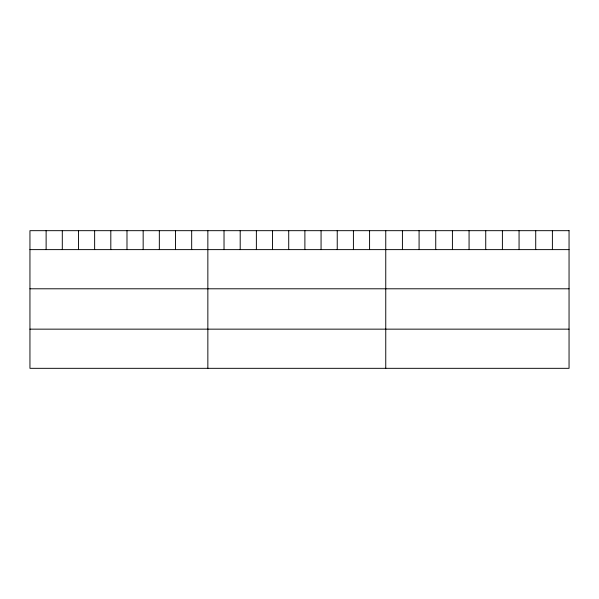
<?xml version="1.0" encoding="UTF-8"?>
<svg xmlns="http://www.w3.org/2000/svg" width="599" height="599" viewBox="0 0 599 599"><rect width="100%" height="100%" fill="white"/><g stroke="black" fill="none" stroke-linecap="round" stroke-linejoin="round"><path stroke-width="0.9" d="M29.95 249.618L569.05 249.618M29.95 288.793L569.05 288.793M29.95 329.151L569.05 329.151M552.39 230.675L552.39 249.618M535.723 230.675L535.723 249.618M519.063 230.675L519.063 249.618M502.396 230.675L502.396 249.618M485.737 230.675L485.737 249.618M469.069 230.675L469.069 249.618M452.41 230.675L452.41 249.618M435.743 230.675L435.743 249.618M419.083 230.675L419.083 249.618M402.416 230.675L402.416 249.618M385.756 230.675L385.756 368.325M369.583 230.675L369.583 249.618M353.41 230.675L353.41 249.618M337.237 230.675L337.237 249.618M321.064 230.675L321.064 249.618M304.891 230.675L304.891 249.618M288.718 230.675L288.718 249.618M272.545 230.675L272.545 249.618M256.372 230.675L256.372 249.618M240.199 230.675L240.199 249.618M224.026 230.675L224.026 249.618M207.853 230.675L207.853 368.325M191.68 230.675L191.68 249.618M175.507 230.675L175.507 249.618M159.334 230.675L159.334 249.618M143.161 230.675L143.161 249.618M126.988 230.675L126.988 249.618M110.815 230.675L110.815 249.618M94.642 230.675L94.642 249.618M78.469 230.675L78.469 249.618M62.296 230.675L62.296 249.618M46.123 230.675L46.123 249.618M569.05 230.675L29.95 230.675L29.95 368.325L569.05 368.325L569.05 230.675"/></g></svg>
